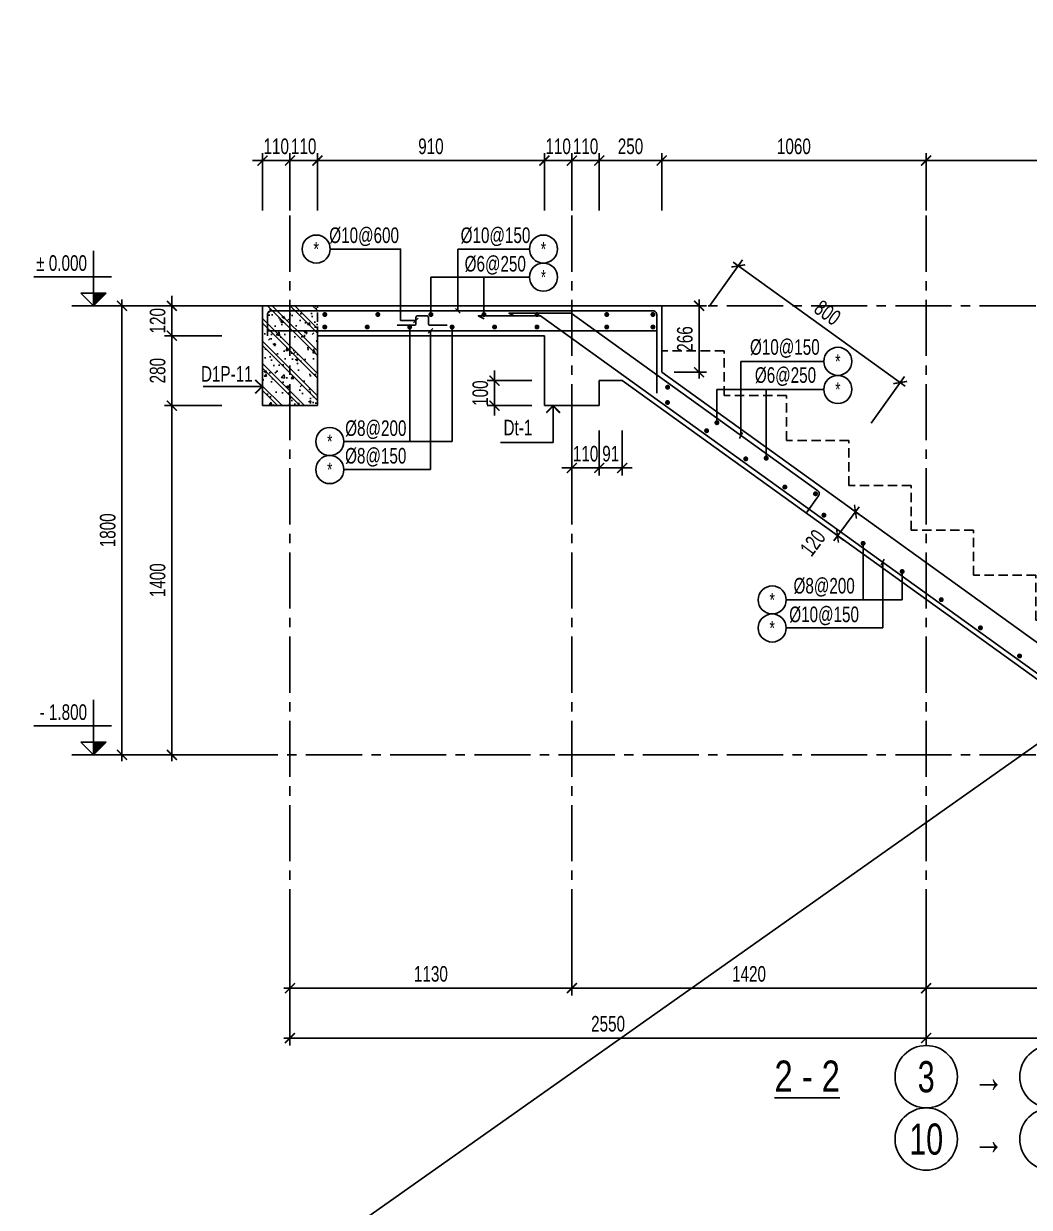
# Model space of a CAD drawing. Header units: millimetres. Extents: x -77370 to 109412, y -14880 to 214694.
# Drawn here: x 12316 to 20378, y 195716 to 205205 of the extents above; entities that cross this region are included whole.
import ezdxf
from ezdxf.enums import TextEntityAlignment as Align

# ---------------------------------------------------------------- set-up
doc = ezdxf.new("R2010")
doc.units = ezdxf.units.MM
doc.header["$LTSCALE"] = 300
doc.header["$MEASUREMENT"] = 0
doc.header["$PDMODE"] = 66
doc.linetypes.add('CENTER2', pattern=[1.125, 0.75, -0.125, 0.125, -0.125])
doc.linetypes.add('HIDDEN', pattern=[0.375, 0.25, -0.125])
doc.layers.get('0').update_dxf_attribs({"linetype": 'CONTINUOUS'})
doc.layers.get('DEFPOINTS').update_dxf_attribs({"linetype": 'CONTINUOUS'})
for name, color, linetype in [('CDC.01.AXIS', 160, 'CENTER2'), ('CDC.02.DIM', 1, 'CONTINUOUS'), ('CDC.03.BORDER', 3, 'CONTINUOUS'), ('CDC.06.TEXT', 2, 'CONTINUOUS'), ('CDC.10.HATCH', 251, 'CONTINUOUS'), ('CDC.11.NOTE', 8, 'CONTINUOUS'), ('CDC.14.STEELNUM', 2, 'CONTINUOUS'), ('KCS_HIDDEN', 8, 'HIDDEN'), ('KCS_SNODE', 6, 'CONTINUOUS'), ('KCS_STEEL', 4, 'CONTINUOUS'), ('KCS_TEXT_B', 2, 'CONTINUOUS')]:
    doc.layers.add(name, color=color, linetype=linetype)
doc.layers.add('KCS_Plotter', color=11, linetype='CONTINUOUS', plot=False)
doc.styles.add('KCS_BIGTEXT', font='arial.ttf', dxfattribs={"width": 0.7})
doc.styles.add('KCS_SMTEXT', font='arial.ttf', dxfattribs={"width": 0.7})
doc.dimstyles.new('KCS_DIM50 scale 2', dxfattribs={"dimscale": 50, "dimtxt": 2.5, "dimasz": 1.6, "dimexe": 1.2, "dimexo": 0, "dimgap": 1, "dimtad": 1, "dimdec": 0, "dimlfac": 0.5, "dimzin": 0, "dimdsep": 46, "dimtxsty": 'KCS_SMTEXT', "dimblk": 'ARCHTICK', "dimcen": 0, "dimdle": 1, "dimclrd": 256, "dimclre": 256, "dimclrt": 2, "dimadec": 0, "dimazin": 0, "dimtfac": 1, "dimtdec": 0, "dimtix": 1, "dimtmove": 2, "dimatfit": 3, "dimfxl": 1, "dimtolj": 1, "dimtzin": 0, "dimarcsym": 0})

# ---------------------------------------------------------------- blocks, each defined once
blk = doc.blocks.new('_ArchTick')
at = {"color": 0, "linetype": 'ByBlock', "const_width": 0.15}
blk.add_lwpolyline([(-0.5, -0.5), (0.5, 0.5)], dxfattribs=at)
blk = doc.blocks.new('*D1201')
at = {"layer": 'CDC.02.DIM', "lineweight": -2, "transparency": 16777216}
for p, q in [((14670.3, 203707.8), (14670.3, 204167.8)), ((16490.3, 203707.8), (16490.3, 204167.8)), ((14620.3, 204107.8), (16540.3, 204107.8))]:
    blk.add_line(p, q, dxfattribs=at)
at = {"layer": 'DEFPOINTS', "color": 0, "transparency": 16777216}
for p in [(16490.3, 204107.8), (14670.3, 203707.8), (16490.3, 203707.8)]:
    blk.add_point(p, dxfattribs=at)
at = {"layer": 'CDC.02.DIM', "lineweight": -2, "transparency": 16777216, "xscale": 80, "yscale": 80, "zscale": 80, "rotation": 180}
blk.add_blockref('_ArchTick', (14670.3, 204107.8), dxfattribs=at)
at = {"layer": 'CDC.02.DIM', "lineweight": -2, "transparency": 16777216, "xscale": 80, "yscale": 80, "zscale": 80}
blk.add_blockref('_ArchTick', (16490.3, 204107.8), dxfattribs=at)
at = {"layer": 'CDC.02.DIM', "color": 2, "transparency": 16777216, "insert": (15580.3, 204221.6), "char_height": 125, "attachment_point": 5, "style": 'KCS_SMTEXT'}
blk.add_mtext('\\A1;910', dxfattribs=at)
blk = doc.blocks.new('*D1202')
at = {"layer": 'CDC.02.DIM', "lineweight": -2, "transparency": 16777216}
for p, q in [((17810.1, 202938.6), (18078.8, 203311.9)), ((18003.2, 203292.4), (19382.8, 202299.1)), ((19108.5, 202003.7), (19377.3, 202377))]:
    blk.add_line(p, q, dxfattribs=at)
at = {"layer": 'DEFPOINTS', "color": 0, "transparency": 16777216}
for p in [(17810.1, 202938.6), (19342.2, 202328.3), (19108.5, 202003.7)]:
    blk.add_point(p, dxfattribs=at)
at = {"layer": 'CDC.02.DIM', "lineweight": -2, "transparency": 16777216, "xscale": 80, "yscale": 80, "zscale": 80}
for p, rotation in [((18043.8, 203263.2), 144.246112745563), ((19342.2, 202328.3), 324.246112745563)]:
    blk.add_blockref('_ArchTick', p, dxfattribs=dict(at, rotation=rotation))
at = {"layer": 'CDC.02.DIM', "color": 2, "transparency": 16777216, "insert": (18759.5, 202888.1), "char_height": 125, "attachment_point": 5, "rotation": 324.24611, "style": 'KCS_SMTEXT'}
blk.add_mtext('\\A1;800', dxfattribs=at)
blk = doc.blocks.new('*D1204')
at = {"layer": 'CDC.02.DIM', "lineweight": -2, "transparency": 16777216}
for p, q in [((19013.6, 201332.6), (18809.6, 201060.6)), ((18923.9, 201337.3), (19031.6, 201256.6)), ((18779.9, 201145.4), (18887.6, 201064.6))]:
    blk.add_line(p, q, dxfattribs=at)
at = {"layer": 'DEFPOINTS', "color": 0, "transparency": 16777216}
for p in [(18923.9, 201337.3), (18779.9, 201145.4), (18839.6, 201100.6)]:
    blk.add_point(p, dxfattribs=at)
at = {"layer": 'CDC.02.DIM', "lineweight": -2, "transparency": 16777216, "xscale": 80, "yscale": 80, "zscale": 80}
for p, rotation in [((18983.6, 201292.6), 53.13010235420034), ((18839.6, 201100.6), 233.1301023542003)]:
    blk.add_blockref('_ArchTick', p, dxfattribs=dict(at, rotation=rotation))
at = {"layer": 'CDC.02.DIM', "color": 2, "transparency": 16777216, "insert": (18642.4, 201043), "char_height": 125, "attachment_point": 5, "rotation": 53.1301, "style": 'KCS_SMTEXT'}
blk.add_mtext('\\A1;120', dxfattribs=at)
blk = doc.blocks.new('*D1205')
at = {"layer": 'CDC.02.DIM', "lineweight": -2, "transparency": 16777216}
for p, q in [((13903.5, 202143.6), (13443.5, 202143.6)), ((13503.5, 202193.6), (13503.5, 199293.6)), ((13903.5, 199343.6), (13443.5, 199343.6))]:
    blk.add_line(p, q, dxfattribs=at)
at = {"layer": 'DEFPOINTS', "color": 0, "transparency": 16777216}
for p in [(13903.5, 202143.6), (13503.5, 199343.6), (13903.5, 199343.6)]:
    blk.add_point(p, dxfattribs=at)
at = {"layer": 'CDC.02.DIM', "lineweight": -2, "transparency": 16777216, "xscale": 80, "yscale": 80, "zscale": 80}
for p, rotation in [((13503.5, 202143.6), 90), ((13503.5, 199343.6), 270)]:
    blk.add_blockref('_ArchTick', p, dxfattribs=dict(at, rotation=rotation))
at = {"layer": 'CDC.02.DIM', "color": 2, "transparency": 16777216, "insert": (13389.7, 200743.6), "char_height": 125, "attachment_point": 5, "rotation": 90, "style": 'KCS_SMTEXT'}
blk.add_mtext('\\A1;1400', dxfattribs=at)
blk = doc.blocks.new('*D1206')
at = {"layer": 'CDC.02.DIM', "lineweight": -2, "transparency": 16777216}
for p, q in [((13103.5, 202993.6), (13103.5, 199293.6)), ((13903.5, 202943.6), (13043.5, 202943.6)), ((13903.5, 199343.6), (13043.5, 199343.6))]:
    blk.add_line(p, q, dxfattribs=at)
at = {"layer": 'DEFPOINTS', "color": 0, "transparency": 16777216}
for p in [(13903.5, 202943.6), (13103.5, 199343.6), (13903.5, 199343.6)]:
    blk.add_point(p, dxfattribs=at)
at = {"layer": 'CDC.02.DIM', "lineweight": -2, "transparency": 16777216, "xscale": 80, "yscale": 80, "zscale": 80}
for p, rotation in [((13103.5, 202943.6), 90), ((13103.5, 199343.6), 270)]:
    blk.add_blockref('_ArchTick', p, dxfattribs=dict(at, rotation=rotation))
at = {"layer": 'CDC.02.DIM', "color": 2, "transparency": 16777216, "insert": (12989.7, 201143.6), "char_height": 125, "attachment_point": 5, "rotation": 90, "style": 'KCS_SMTEXT'}
blk.add_mtext('\\A1;1800', dxfattribs=at)
blk = doc.blocks.new('*D1207')
at = {"layer": 'CDC.02.DIM', "lineweight": -2, "transparency": 16777216}
for p, q in [((13503.5, 202943.6), (13503.5, 203023.6)), ((13903.5, 202943.6), (13443.5, 202943.6)), ((13503.5, 202943.6), (13503.5, 202703.6)), ((13903.5, 202703.6), (13443.5, 202703.6)), ((13503.5, 202703.6), (13503.5, 202623.6))]:
    blk.add_line(p, q, dxfattribs=at)
at = {"layer": 'DEFPOINTS', "color": 0, "transparency": 16777216}
for p in [(13903.5, 202943.6), (13503.5, 202703.6), (13903.5, 202703.6)]:
    blk.add_point(p, dxfattribs=at)
at = {"layer": 'CDC.02.DIM', "lineweight": -2, "transparency": 16777216, "xscale": 80, "yscale": 80, "zscale": 80}
for p, rotation in [((13503.5, 202943.6), 270), ((13503.5, 202703.6), 90)]:
    blk.add_blockref('_ArchTick', p, dxfattribs=dict(at, rotation=rotation))
at = {"layer": 'CDC.02.DIM', "color": 2, "transparency": 16777216, "insert": (13389.7, 202823.6), "char_height": 125, "attachment_point": 5, "rotation": 90, "style": 'KCS_SMTEXT'}
blk.add_mtext('\\A1;120', dxfattribs=at)
blk = doc.blocks.new('*D1208')
at = {"layer": 'CDC.02.DIM', "lineweight": -2, "transparency": 16777216}
for p, q in [((13903.5, 202703.6), (13443.5, 202703.6)), ((13503.5, 202753.6), (13503.5, 202093.6)), ((13903.5, 202143.6), (13443.5, 202143.6))]:
    blk.add_line(p, q, dxfattribs=at)
at = {"layer": 'DEFPOINTS', "color": 0, "transparency": 16777216}
for p in [(13903.5, 202703.6), (13503.5, 202143.6), (13903.5, 202143.6)]:
    blk.add_point(p, dxfattribs=at)
at = {"layer": 'CDC.02.DIM', "lineweight": -2, "transparency": 16777216, "xscale": 80, "yscale": 80, "zscale": 80}
for p, rotation in [((13503.5, 202703.6), 90), ((13503.5, 202143.6), 270)]:
    blk.add_blockref('_ArchTick', p, dxfattribs=dict(at, rotation=rotation))
at = {"layer": 'CDC.02.DIM', "color": 2, "transparency": 16777216, "insert": (13389.7, 202423.6), "char_height": 125, "attachment_point": 5, "rotation": 90, "style": 'KCS_SMTEXT'}
blk.add_mtext('\\A1;280', dxfattribs=at)
blk = doc.blocks.new('*D1188')
at = {"layer": 'CDC.02.DIM', "lineweight": -2, "transparency": 16777216}
for p, q in [((19550.3, 197873.2), (19550.3, 197413.2)), ((22150.3, 197873.2), (22150.3, 197413.2)), ((19500.3, 197473.2), (22200.3, 197473.2))]:
    blk.add_line(p, q, dxfattribs=at)
at = {"layer": 'DEFPOINTS', "color": 0, "transparency": 16777216}
for p in [(19550.3, 197873.2), (22150.3, 197873.2), (22150.3, 197473.2)]:
    blk.add_point(p, dxfattribs=at)
at = {"layer": 'CDC.02.DIM', "lineweight": -2, "transparency": 16777216, "xscale": 80, "yscale": 80, "zscale": 80, "rotation": 180}
blk.add_blockref('_ArchTick', (19550.3, 197473.2), dxfattribs=at)
at = {"layer": 'CDC.02.DIM', "lineweight": -2, "transparency": 16777216, "xscale": 80, "yscale": 80, "zscale": 80}
blk.add_blockref('_ArchTick', (22150.3, 197473.2), dxfattribs=at)
at = {"layer": 'CDC.02.DIM', "color": 2, "transparency": 16777216, "insert": (20850.3, 197587.1), "char_height": 125, "attachment_point": 5, "style": 'KCS_SMTEXT'}
blk.add_mtext('\\A1;1300', dxfattribs=at)
blk = doc.blocks.new('*D1189')
at = {"layer": 'CDC.02.DIM', "lineweight": -2, "transparency": 16777216}
for p, q in [((14450.3, 197873.2), (14450.3, 197013.2)), ((19550.8, 197873.2), (19550.8, 197013.2)), ((14400.3, 197073.2), (19600.8, 197073.2))]:
    blk.add_line(p, q, dxfattribs=at)
at = {"layer": 'DEFPOINTS', "color": 0, "transparency": 16777216}
for p in [(14450.3, 197873.2), (19550.8, 197873.2), (19550.8, 197073.2)]:
    blk.add_point(p, dxfattribs=at)
at = {"layer": 'CDC.02.DIM', "lineweight": -2, "transparency": 16777216, "xscale": 80, "yscale": 80, "zscale": 80, "rotation": 180}
blk.add_blockref('_ArchTick', (14450.3, 197073.2), dxfattribs=at)
at = {"layer": 'CDC.02.DIM', "lineweight": -2, "transparency": 16777216, "xscale": 80, "yscale": 80, "zscale": 80}
blk.add_blockref('_ArchTick', (19550.8, 197073.2), dxfattribs=at)
at = {"layer": 'CDC.02.DIM', "color": 2, "transparency": 16777216, "insert": (17000.5, 197187.1), "char_height": 125, "attachment_point": 5, "style": 'KCS_SMTEXT'}
blk.add_mtext('\\A1;2550', dxfattribs=at)
blk = doc.blocks.new('*D1190')
at = {"layer": 'CDC.02.DIM', "lineweight": -2, "transparency": 16777216}
for p, q in [((16710.3, 197873.2), (16710.3, 197413.2)), ((19550.3, 197873.2), (19550.3, 197413.2)), ((16660.3, 197473.2), (19600.3, 197473.2))]:
    blk.add_line(p, q, dxfattribs=at)
at = {"layer": 'DEFPOINTS', "color": 0, "transparency": 16777216}
for p in [(16710.3, 197873.2), (19550.3, 197873.2), (19550.3, 197473.2)]:
    blk.add_point(p, dxfattribs=at)
at = {"layer": 'CDC.02.DIM', "lineweight": -2, "transparency": 16777216, "xscale": 80, "yscale": 80, "zscale": 80, "rotation": 180}
blk.add_blockref('_ArchTick', (16710.3, 197473.2), dxfattribs=at)
at = {"layer": 'CDC.02.DIM', "lineweight": -2, "transparency": 16777216, "xscale": 80, "yscale": 80, "zscale": 80}
blk.add_blockref('_ArchTick', (19550.3, 197473.2), dxfattribs=at)
at = {"layer": 'CDC.02.DIM', "color": 2, "transparency": 16777216, "insert": (18130.3, 197587.1), "char_height": 125, "attachment_point": 5, "style": 'KCS_SMTEXT'}
blk.add_mtext('\\A1;1420', dxfattribs=at)
blk = doc.blocks.new('*D1191')
at = {"layer": 'CDC.02.DIM', "lineweight": -2, "transparency": 16777216}
for p, q in [((19550.8, 197873.2), (19550.8, 197013.2)), ((24550.3, 197873.2), (24550.3, 197013.2)), ((19500.8, 197073.2), (24600.3, 197073.2))]:
    blk.add_line(p, q, dxfattribs=at)
at = {"layer": 'DEFPOINTS', "color": 0, "transparency": 16777216}
for p in [(19550.8, 197873.2), (24550.3, 197873.2), (24550.3, 197073.2)]:
    blk.add_point(p, dxfattribs=at)
at = {"layer": 'CDC.02.DIM', "lineweight": -2, "transparency": 16777216, "xscale": 80, "yscale": 80, "zscale": 80, "rotation": 180}
blk.add_blockref('_ArchTick', (19550.8, 197073.2), dxfattribs=at)
at = {"layer": 'CDC.02.DIM', "lineweight": -2, "transparency": 16777216, "xscale": 80, "yscale": 80, "zscale": 80}
blk.add_blockref('_ArchTick', (24550.3, 197073.2), dxfattribs=at)
at = {"layer": 'CDC.02.DIM', "color": 2, "transparency": 16777216, "insert": (22050.5, 197187.1), "char_height": 125, "attachment_point": 5, "style": 'KCS_SMTEXT'}
blk.add_mtext('\\A1;2500', dxfattribs=at)
blk = doc.blocks.new('*D1192')
at = {"layer": 'CDC.02.DIM', "lineweight": -2, "transparency": 16777216}
for p, q in [((16930.3, 203707.8), (16930.3, 204167.8)), ((17430.3, 203707.8), (17430.3, 204167.8)), ((16880.3, 204107.8), (17480.3, 204107.8))]:
    blk.add_line(p, q, dxfattribs=at)
at = {"layer": 'DEFPOINTS', "color": 0, "transparency": 16777216}
for p in [(17430.3, 204107.8), (16930.3, 203707.8), (17430.3, 203707.8)]:
    blk.add_point(p, dxfattribs=at)
at = {"layer": 'CDC.02.DIM', "lineweight": -2, "transparency": 16777216, "xscale": 80, "yscale": 80, "zscale": 80, "rotation": 180}
blk.add_blockref('_ArchTick', (16930.3, 204107.8), dxfattribs=at)
at = {"layer": 'CDC.02.DIM', "lineweight": -2, "transparency": 16777216, "xscale": 80, "yscale": 80, "zscale": 80}
blk.add_blockref('_ArchTick', (17430.3, 204107.8), dxfattribs=at)
at = {"layer": 'CDC.02.DIM', "color": 2, "transparency": 16777216, "insert": (17180.3, 204221.6), "char_height": 125, "attachment_point": 5, "style": 'KCS_SMTEXT'}
blk.add_mtext('\\A1;250', dxfattribs=at)
blk = doc.blocks.new('*D1195')
at = {"layer": 'CDC.02.DIM', "lineweight": -2, "transparency": 16777216}
for p, q in [((14450.3, 197873.2), (14450.3, 197413.2)), ((16710.3, 197873.2), (16710.3, 197413.2)), ((14400.3, 197473.2), (16760.3, 197473.2))]:
    blk.add_line(p, q, dxfattribs=at)
at = {"layer": 'DEFPOINTS', "color": 0, "transparency": 16777216}
for p in [(14450.3, 197873.2), (16710.3, 197873.2), (16710.3, 197473.2)]:
    blk.add_point(p, dxfattribs=at)
at = {"layer": 'CDC.02.DIM', "lineweight": -2, "transparency": 16777216, "xscale": 80, "yscale": 80, "zscale": 80, "rotation": 180}
blk.add_blockref('_ArchTick', (14450.3, 197473.2), dxfattribs=at)
at = {"layer": 'CDC.02.DIM', "lineweight": -2, "transparency": 16777216, "xscale": 80, "yscale": 80, "zscale": 80}
blk.add_blockref('_ArchTick', (16710.3, 197473.2), dxfattribs=at)
at = {"layer": 'CDC.02.DIM', "color": 2, "transparency": 16777216, "insert": (15580.3, 197587.1), "char_height": 125, "attachment_point": 5, "style": 'KCS_SMTEXT'}
blk.add_mtext('\\A1;1130', dxfattribs=at)
blk = doc.blocks.new('*D962')
at = {"layer": 'CDC.02.DIM', "lineweight": -2, "transparency": 16777216}
for p, q in [((17430.3, 203707.8), (17430.3, 204167.8)), ((19550.3, 203707.8), (19550.3, 204167.8)), ((17380.3, 204107.8), (19600.3, 204107.8))]:
    blk.add_line(p, q, dxfattribs=at)
at = {"layer": 'DEFPOINTS', "color": 0, "transparency": 16777216}
for p in [(19550.3, 204107.8), (17430.3, 203707.8), (19550.3, 203707.8)]:
    blk.add_point(p, dxfattribs=at)
at = {"layer": 'CDC.02.DIM', "lineweight": -2, "transparency": 16777216, "xscale": 80, "yscale": 80, "zscale": 80, "rotation": 180}
blk.add_blockref('_ArchTick', (17430.3, 204107.8), dxfattribs=at)
at = {"layer": 'CDC.02.DIM', "lineweight": -2, "transparency": 16777216, "xscale": 80, "yscale": 80, "zscale": 80}
blk.add_blockref('_ArchTick', (19550.3, 204107.8), dxfattribs=at)
at = {"layer": 'CDC.02.DIM', "color": 2, "transparency": 16777216, "insert": (18490.3, 204221.6), "char_height": 125, "attachment_point": 5, "style": 'KCS_SMTEXT'}
blk.add_mtext('\\A1;1060', dxfattribs=at)
blk = doc.blocks.new('*D963')
at = {"layer": 'CDC.02.DIM', "lineweight": -2, "transparency": 16777216}
for p, q in [((19550.3, 203851.1), (19550.3, 204167.8)), ((22150.3, 203694.5), (22150.3, 204167.8)), ((19500.3, 204107.8), (22200.3, 204107.8))]:
    blk.add_line(p, q, dxfattribs=at)
at = {"layer": 'DEFPOINTS', "color": 0, "transparency": 16777216}
for p in [(22150.3, 204107.8), (19550.3, 203851.1), (22150.3, 203694.5)]:
    blk.add_point(p, dxfattribs=at)
at = {"layer": 'CDC.02.DIM', "lineweight": -2, "transparency": 16777216, "xscale": 80, "yscale": 80, "zscale": 80, "rotation": 180}
blk.add_blockref('_ArchTick', (19550.3, 204107.8), dxfattribs=at)
at = {"layer": 'CDC.02.DIM', "lineweight": -2, "transparency": 16777216, "xscale": 80, "yscale": 80, "zscale": 80}
blk.add_blockref('_ArchTick', (22150.3, 204107.8), dxfattribs=at)
at = {"layer": 'CDC.02.DIM', "color": 2, "transparency": 16777216, "insert": (20850.3, 204221.6), "char_height": 125, "attachment_point": 5, "style": 'KCS_SMTEXT'}
blk.add_mtext('\\A1;1300', dxfattribs=at)
blk = doc.blocks.new('*D964')
at = {"layer": 'CDC.02.DIM', "lineweight": -2, "transparency": 16777216}
for p, q in [((14230.3, 203707.8), (14230.3, 204167.8)), ((14450.3, 203707.8), (14450.3, 204167.8)), ((14230.3, 204107.8), (14150.3, 204107.8)), ((14450.3, 204107.8), (14230.3, 204107.8)), ((14450.3, 204107.8), (14530.3, 204107.8))]:
    blk.add_line(p, q, dxfattribs=at)
at = {"layer": 'DEFPOINTS', "color": 0, "transparency": 16777216}
for p in [(14230.3, 204107.8), (14230.3, 203707.8), (14450.3, 203707.8)]:
    blk.add_point(p, dxfattribs=at)
at = {"layer": 'CDC.02.DIM', "lineweight": -2, "transparency": 16777216, "xscale": 80, "yscale": 80, "zscale": 80}
blk.add_blockref('_ArchTick', (14230.3, 204107.8), dxfattribs=at)
at = {"layer": 'CDC.02.DIM', "lineweight": -2, "transparency": 16777216, "xscale": 80, "yscale": 80, "zscale": 80, "rotation": 180}
blk.add_blockref('_ArchTick', (14450.3, 204107.8), dxfattribs=at)
at = {"layer": 'CDC.02.DIM', "color": 2, "transparency": 16777216, "insert": (14340.3, 204221.6), "char_height": 125, "attachment_point": 5, "style": 'KCS_SMTEXT'}
blk.add_mtext('\\A1;110', dxfattribs=at)
blk = doc.blocks.new('*D967')
at = {"layer": 'CDC.02.DIM', "lineweight": -2, "transparency": 16777216}
for p, q in [((16710.3, 201943.6), (16710.3, 201583.6)), ((16930.3, 201943.6), (16930.3, 201583.6)), ((16710.3, 201643.6), (16630.3, 201643.6)), ((16710.3, 201643.6), (16930.3, 201643.6)), ((16930.3, 201643.6), (17010.3, 201643.6))]:
    blk.add_line(p, q, dxfattribs=at)
at = {"layer": 'DEFPOINTS', "color": 0, "transparency": 16777216}
for p in [(16710.3, 201943.6), (16930.3, 201943.6), (16930.3, 201643.6)]:
    blk.add_point(p, dxfattribs=at)
at = {"layer": 'CDC.02.DIM', "lineweight": -2, "transparency": 16777216, "xscale": 80, "yscale": 80, "zscale": 80}
blk.add_blockref('_ArchTick', (16710.3, 201643.6), dxfattribs=at)
at = {"layer": 'CDC.02.DIM', "lineweight": -2, "transparency": 16777216, "xscale": 80, "yscale": 80, "zscale": 80, "rotation": 180}
blk.add_blockref('_ArchTick', (16930.3, 201643.6), dxfattribs=at)
at = {"layer": 'CDC.02.DIM', "color": 2, "transparency": 16777216, "insert": (16820.3, 201757.4), "char_height": 125, "attachment_point": 5, "style": 'KCS_SMTEXT'}
blk.add_mtext('\\A1;110', dxfattribs=at)
blk = doc.blocks.new('*D968')
at = {"layer": 'CDC.02.DIM', "lineweight": -2, "transparency": 16777216}
for p, q in [((16930.3, 201943.6), (16930.3, 201583.6)), ((17113.2, 201943.6), (17113.2, 201583.6)), ((16930.3, 201643.6), (16850.3, 201643.6)), ((17113.2, 201643.6), (16930.3, 201643.6)), ((17113.2, 201643.6), (17193.2, 201643.6))]:
    blk.add_line(p, q, dxfattribs=at)
at = {"layer": 'DEFPOINTS', "color": 0, "transparency": 16777216}
for p in [(16930.3, 201943.6), (17113.2, 201943.6), (16930.3, 201643.6)]:
    blk.add_point(p, dxfattribs=at)
at = {"layer": 'CDC.02.DIM', "lineweight": -2, "transparency": 16777216, "xscale": 80, "yscale": 80, "zscale": 80}
blk.add_blockref('_ArchTick', (16930.3, 201643.6), dxfattribs=at)
at = {"layer": 'CDC.02.DIM', "lineweight": -2, "transparency": 16777216, "xscale": 80, "yscale": 80, "zscale": 80, "rotation": 180}
blk.add_blockref('_ArchTick', (17113.2, 201643.6), dxfattribs=at)
at = {"layer": 'CDC.02.DIM', "color": 2, "transparency": 16777216, "insert": (17021.8, 201757.4), "char_height": 125, "attachment_point": 5, "style": 'KCS_SMTEXT'}
blk.add_mtext('\\A1;91', dxfattribs=at)
blk = doc.blocks.new('*D969')
at = {"layer": 'CDC.02.DIM', "lineweight": -2, "transparency": 16777216}
for p, q in [((16090.3, 202343.6), (16090.3, 202423.6)), ((16390.3, 202343.6), (16030.3, 202343.6)), ((16090.3, 202143.6), (16090.3, 202343.6)), ((16390.3, 202143.6), (16030.3, 202143.6)), ((16090.3, 202143.6), (16090.3, 202063.6))]:
    blk.add_line(p, q, dxfattribs=at)
at = {"layer": 'DEFPOINTS', "color": 0, "transparency": 16777216}
for p in [(16090.3, 202343.6), (16390.3, 202343.6), (16390.3, 202143.6)]:
    blk.add_point(p, dxfattribs=at)
at = {"layer": 'CDC.02.DIM', "lineweight": -2, "transparency": 16777216, "xscale": 80, "yscale": 80, "zscale": 80}
for p, rotation in [((16090.3, 202343.6), 270), ((16090.3, 202143.6), 90)]:
    blk.add_blockref('_ArchTick', p, dxfattribs=dict(at, rotation=rotation))
at = {"layer": 'CDC.02.DIM', "color": 2, "transparency": 16777216, "insert": (15976.4, 202243.6), "char_height": 125, "attachment_point": 5, "rotation": 90, "style": 'KCS_SMTEXT'}
blk.add_mtext('\\A1;100', dxfattribs=at)
blk = doc.blocks.new('*D970')
at = {"layer": 'CDC.02.DIM', "lineweight": -2, "transparency": 16777216}
for p, q in [((17730.3, 202993.6), (17730.3, 202361.1)), ((17530.3, 202943.6), (17790.3, 202943.6)), ((17530.3, 202411.1), (17790.3, 202411.1))]:
    blk.add_line(p, q, dxfattribs=at)
at = {"layer": 'DEFPOINTS', "color": 0, "transparency": 16777216}
for p in [(17530.3, 202943.6), (17530.3, 202411.1), (17730.3, 202411.1)]:
    blk.add_point(p, dxfattribs=at)
at = {"layer": 'CDC.02.DIM', "lineweight": -2, "transparency": 16777216, "xscale": 80, "yscale": 80, "zscale": 80}
for p, rotation in [((17730.3, 202943.6), 90), ((17730.3, 202411.1), 270)]:
    blk.add_blockref('_ArchTick', p, dxfattribs=dict(at, rotation=rotation))
at = {"layer": 'CDC.02.DIM', "color": 2, "transparency": 16777216, "insert": (17616.4, 202677.4), "char_height": 125, "attachment_point": 5, "rotation": 90, "style": 'KCS_SMTEXT'}
blk.add_mtext('\\A1;266', dxfattribs=at)
blk = doc.blocks.new('*D1088')
at = {"layer": 'CDC.02.DIM', "lineweight": -2, "transparency": 16777216}
for p, q in [((14450.3, 203707.8), (14450.3, 204167.8)), ((14670.3, 203707.8), (14670.3, 204167.8)), ((14450.3, 204107.8), (14370.3, 204107.8)), ((14450.3, 204107.8), (14670.3, 204107.8)), ((14670.3, 204107.8), (14750.3, 204107.8))]:
    blk.add_line(p, q, dxfattribs=at)
at = {"layer": 'DEFPOINTS', "color": 0, "transparency": 16777216}
for p in [(14670.3, 204107.8), (14450.3, 203707.8), (14670.3, 203707.8)]:
    blk.add_point(p, dxfattribs=at)
at = {"layer": 'CDC.02.DIM', "lineweight": -2, "transparency": 16777216, "xscale": 80, "yscale": 80, "zscale": 80}
blk.add_blockref('_ArchTick', (14450.3, 204107.8), dxfattribs=at)
at = {"layer": 'CDC.02.DIM', "lineweight": -2, "transparency": 16777216, "xscale": 80, "yscale": 80, "zscale": 80, "rotation": 180}
blk.add_blockref('_ArchTick', (14670.3, 204107.8), dxfattribs=at)
at = {"layer": 'CDC.02.DIM', "color": 2, "transparency": 16777216, "insert": (14560.3, 204221.6), "char_height": 125, "attachment_point": 5, "style": 'KCS_SMTEXT'}
blk.add_mtext('\\A1;110', dxfattribs=at)
blk = doc.blocks.new('*D1089')
at = {"layer": 'CDC.02.DIM', "lineweight": -2, "transparency": 16777216}
for p, q in [((16490.3, 203707.8), (16490.3, 204167.8)), ((16710.3, 203707.8), (16710.3, 204167.8)), ((16490.3, 204107.8), (16410.3, 204107.8)), ((16710.3, 204107.8), (16490.3, 204107.8)), ((16710.3, 204107.8), (16790.3, 204107.8))]:
    blk.add_line(p, q, dxfattribs=at)
at = {"layer": 'DEFPOINTS', "color": 0, "transparency": 16777216}
for p in [(16490.3, 204107.8), (16490.3, 203707.8), (16710.3, 203707.8)]:
    blk.add_point(p, dxfattribs=at)
at = {"layer": 'CDC.02.DIM', "lineweight": -2, "transparency": 16777216, "xscale": 80, "yscale": 80, "zscale": 80}
blk.add_blockref('_ArchTick', (16490.3, 204107.8), dxfattribs=at)
at = {"layer": 'CDC.02.DIM', "lineweight": -2, "transparency": 16777216, "xscale": 80, "yscale": 80, "zscale": 80, "rotation": 180}
blk.add_blockref('_ArchTick', (16710.3, 204107.8), dxfattribs=at)
at = {"layer": 'CDC.02.DIM', "color": 2, "transparency": 16777216, "insert": (16600.3, 204221.6), "char_height": 125, "attachment_point": 5, "style": 'KCS_SMTEXT'}
blk.add_mtext('\\A1;110', dxfattribs=at)
blk = doc.blocks.new('*D1090')
at = {"layer": 'CDC.02.DIM', "lineweight": -2, "transparency": 16777216}
for p, q in [((16710.3, 203707.8), (16710.3, 204167.8)), ((16930.3, 203707.8), (16930.3, 204167.8)), ((16710.3, 204107.8), (16630.3, 204107.8)), ((16710.3, 204107.8), (16930.3, 204107.8)), ((16930.3, 204107.8), (17010.3, 204107.8))]:
    blk.add_line(p, q, dxfattribs=at)
at = {"layer": 'DEFPOINTS', "color": 0, "transparency": 16777216}
for p in [(16930.3, 204107.8), (16710.3, 203707.8), (16930.3, 203707.8)]:
    blk.add_point(p, dxfattribs=at)
at = {"layer": 'CDC.02.DIM', "lineweight": -2, "transparency": 16777216, "xscale": 80, "yscale": 80, "zscale": 80}
blk.add_blockref('_ArchTick', (16710.3, 204107.8), dxfattribs=at)
at = {"layer": 'CDC.02.DIM', "lineweight": -2, "transparency": 16777216, "xscale": 80, "yscale": 80, "zscale": 80, "rotation": 180}
blk.add_blockref('_ArchTick', (16930.3, 204107.8), dxfattribs=at)
at = {"layer": 'CDC.02.DIM', "color": 2, "transparency": 16777216, "insert": (16820.3, 204221.6), "char_height": 125, "attachment_point": 5, "style": 'KCS_SMTEXT'}
blk.add_mtext('\\A1;110', dxfattribs=at)

msp = doc.modelspace()

# ---------------------------------------------------------------- hatches: boundary and pattern name
at = {"layer": 'CDC.10.HATCH'}
h = msp.add_hatch(dxfattribs=at)
h.set_pattern_fill('BETONG', color=256, scale=30, style=0, pattern_type=2)
h.set_pattern_definition([(50, (-2204426.3, 1614022.56), (215.178055, -18.82564), [22.5, -247.5]), (355, (-2204426.3, 1614022.56), (-41.6254, 225.65764), [18, -198]), (100.4514, (-2204408.37, 1614021), (173.552815, 206.831863), [19.122057, -210.342634]), (46.1842, (-2204426.3, 1614082.56), (320.172315, -49.655704), [33.75, -371.25]), (96.6356, (-2204399.62, 1614078.43), (280.39881, 292.23536), [28.683086, -315.5139]), (351.1842, (-2204426.3, 1614082.56), (280.398584, 292.23558), [27, -297]), (21, (-2204396.3, 1614067.56), (179.072116, -120.785667), [22.5, -247.5]), (226, (-2204396.3, 1614067.56), (201.564637, -109.661943), [18, -198]), (71.4514, (-2204381.38, 1614057.5), (252.066789, 96.759149), [19.122057, -210.342634]), (67.5, (-2204426.3, 1614022.56), (-46.774855, 88.3123386), [0, -195.6, 0, -201, 0, -198.75]), (4.5, (-2204426.3, 1614022.56), (85.005277, 114.0309566), [0, -114.6, 0, -191.1, 0, -75.75]), (327.5, (-2204493.2, 1614022.56), (160.1467309, -6.7664615), [0, -75, 0, -234, 0, -310.5]), (317.5, (-2204523.2, 1614022.56), (174.955851, 30.031495), [0, -97.5, 0, -155.4, 0, -220.5]), (315, (-2204426.3, 1614022.56), (90.1561146, 90.1561146), []), (315, (-2204426.3, 1614059.31), (90.1561146, 90.1561146), [])])
h.paths.add_polyline_path([(14230.3, 202943.6), (14230.3, 202143.6), (14670.3, 202143.6), (14670.3, 202703.6), (14670.3, 202943.6)])

# ---------------------------------------------------------------- linework, layer by layer
at = {"layer": 'CDC.01.AXIS', "ltscale": 2}
for p, q in [((14450.3, 197816.3), (14450.3, 203763.5)), ((16710.3, 197816.3), (16710.3, 203763.5)), ((19550.3, 197816.3), (19550.3, 203763.5)), ((13903.5, 202943.6), (25164.2, 202943.6)), ((13903.5, 199343.6), (25164.2, 199343.6))]:
    msp.add_line(p, q, dxfattribs=at)
at = {"layer": 'CDC.02.DIM'}
for p, q in [((12875.3, 202943.6), (12875.3, 203384.8)), ((12395.8, 203177.1), (13019.1, 203177.1)), ((12774.6, 203044.3), (12975.9, 203044.3)), ((12875.3, 202943.6), (12774.6, 203044.3)), ((12875.3, 202943.6), (12975.9, 203044.3)), ((12702, 202943.6), (13048.5, 202943.6)), ((12875.3, 199343.6), (12875.3, 199784.8)), ((12774.6, 199444.3), (12975.9, 199444.3)), ((12875.3, 199343.6), (12774.6, 199444.3)), ((12875.3, 199343.6), (12975.9, 199444.3)), ((12702, 199343.6), (13048.5, 199343.6))]:
    msp.add_line(p, q, dxfattribs=at)
at = {"layer": 'CDC.02.DIM', "linetype": 'ByBlock'}
msp.add_line((12395.8, 199577.1), (13019.1, 199577.1), dxfattribs=at)
at = {"layer": 'CDC.02.DIM'}
for centre in [(19550.8, 196763.2), (20550.8, 196763.2), (19550.8, 196263.2), (20550.8, 196263.2)]:
    msp.add_circle(centre, 250, dxfattribs=at)
for points in [[(12975.9, 203044.3), (12875.3, 202943.6), (12875.3, 203044.3)], [(12975.9, 199444.3), (12875.3, 199343.6), (12875.3, 199444.3)]]:
    msp.add_solid(points, dxfattribs=at)
at = {"layer": 'CDC.03.BORDER'}
for p, q in [((17430.3, 202943.6), (14230.3, 202943.6)), ((14230.3, 202143.6), (14230.3, 202943.6)), ((17430.3, 202943.6), (17430.3, 202411.1)), ((16490.3, 202703.6), (14670.3, 202703.6)), ((14670.3, 202143.6), (14670.3, 202703.6)), ((16490.3, 202143.6), (16490.3, 202703.6)), ((17430.3, 202411.1), (21690.7, 199343.6)), ((16930.3, 202143.6), (16930.3, 202343.6)), ((17113.2, 202343.6), (16930.3, 202343.6)), ((17113.2, 202343.6), (21929.5, 198875.9)), ((14670.3, 202143.6), (14230.3, 202143.6)), ((16930.3, 202143.6), (16490.3, 202143.6))]:
    msp.add_line(p, q, dxfattribs=at)
at = {"layer": 'CDC.11.NOTE'}
for p, q in [((16369.9, 203398.4), (15795.3, 203398.4)), ((15795.3, 203398.4), (15795.3, 202903.6)), ((15580.3, 203173.4), (16369.9, 203173.4)), ((15580.3, 202873.6), (15580.3, 203173.4)), ((16005.5, 202873.6), (16005.5, 203173.4)), ((15410.1, 201855.5), (15410.1, 202773.6)), ((15577.6, 201630.5), (15577.6, 202743.6)), ((15750.4, 201855.5), (15750.4, 202773.6)), ((18730, 202498.2), (18065.4, 202498.2)), ((18065.4, 201904.5), (18065.4, 202498.2)), ((17873, 202273.2), (18730, 202273.2)), ((17873, 202006.1), (17873, 202273.2)), ((18268.2, 202273.2), (18268.2, 201721.5)), ((15750.4, 201855.5), (14881.9, 201855.5)), ((14881.9, 201630.5), (15577.6, 201630.5)), ((19044.7, 200585.6), (19044.7, 201039.2)), ((19201.9, 200360.6), (19201.9, 200889)), ((19358.2, 200813.5), (19358.2, 200585.6)), ((19358.2, 200585.6), (18428.7, 200585.6)), ((18428.7, 200360.6), (19201.9, 200360.6))]:
    msp.add_line(p, q, dxfattribs=at)
at = {"layer": 'CDC.11.NOTE', "color": 3}
for p, q in [((15776.7, 202922.2), (15813.9, 202885)), ((15478.8, 202844.7), (15441.7, 202807.5)), ((15596.2, 202762.2), (15559.1, 202725)), ((18077.3, 201927.9), (18053.5, 201881.1)), ((19213.8, 200912.4), (19190, 200865.6))]:
    msp.add_line(p, q, dxfattribs=at)
at = {"layer": 'CDC.11.NOTE'}
for points in [[(15460.3, 202826.1), (15336.7, 202826.1), (15336.7, 203398.4), (14773.3, 203398.4)], [(14230.3, 202295.4), (14177.2, 202348.4), (14173.7, 202344.9), (14225.3, 202295.4), (14173.7, 202245.9), (14177.2, 202242.3), (14230.3, 202295.4), (13753.8, 202295.4)], [(16560.3, 202143.6), (16507.2, 202090.6), (16510.8, 202087), (16560.3, 202138.6), (16609.8, 202087), (16613.3, 202090.6), (16560.3, 202143.6), (16560.3, 201848.3), (16137, 201848.3)]]:
    msp.add_lwpolyline(points, dxfattribs=at)
at = {"layer": 'CDC.14.STEELNUM', "color": 8}
for centre in [(14660.8, 203398.4), (16482.4, 203398.4), (16482.4, 203173.4), (18842.5, 202498.2), (18842.5, 202273.2), (14769.4, 201855.5), (14769.4, 201630.5), (18316.2, 200585.6), (18316.2, 200360.6)]:
    msp.add_circle(centre, 112.5, dxfattribs=at)
at = {"layer": 'KCS_HIDDEN'}
msp.add_line((14670.3, 202703.6), (14670.3, 202943.6), dxfattribs=at)
msp.add_lwpolyline([(21930.3, 199343.6), (21930.3, 199703.6), (21430.3, 199703.6), (21430.3, 200063.6), (20930.3, 200063.6), (20930.3, 200423.6), (20430.3, 200423.6), (20430.3, 200783.6), (19930.3, 200783.6), (19930.3, 201143.6), (19430.3, 201143.6), (19430.3, 201503.6), (18930.3, 201503.6), (18930.3, 201863.6), (18430.3, 201863.6), (18430.3, 202223.6), (17930.3, 202223.6), (17930.3, 202583.6), (17430.3, 202583.6), (17430.3, 202943.6)], dxfattribs=at)
at = {"layer": 'KCS_Plotter'}
msp.add_line((0, 184994.5), (42050, 214694.5), dxfattribs=at)
at = {"layer": 'KCS_SNODE', "const_width": 20}
for points in [[(14739.6, 202875, 1), (14719.8, 202872.2, 1)], [(15145.1, 202875, -1), (15164.9, 202872.2, -1)], [(15570.4, 202875, -1), (15590.2, 202872.2, -1)], [(15995.6, 202875, -1), (16015.4, 202872.2, -1)], [(16420.9, 202875, -1), (16440.7, 202872.2, -1)], [(16999.6, 202875, 1), (16979.8, 202872.2, 1)], [(17370, 202875, 1), (17350.2, 202872.2, 1)], [(14739.6, 202775, 1), (14719.8, 202772.2, 1)], [(15079.8, 202775, 1), (15060, 202772.2, 1)], [(15420, 202775, 1), (15400.2, 202772.2, 1)], [(15760.3, 202775, 1), (15740.5, 202772.2, 1)], [(16100.5, 202775, 1), (16080.7, 202772.2, 1)], [(16420.9, 202775, -1), (16440.7, 202772.2, -1)], [(16999.6, 202775, 1), (16979.8, 202772.2, 1)], [(17370, 202775, 1), (17350.2, 202772.2, 1)], [(17487.6, 202292.1, 1), (17467.8, 202289.2, 1)], [(17486.8, 202169.4, 1), (17467, 202166.6, 1)], [(17882.9, 202007.5, 1), (17863.1, 202004.7, 1)], [(17800.4, 201943.7, 1), (17780.6, 201940.8, 1)], [(18278.1, 201722.9, 1), (18258.3, 201720.1, 1)], [(18113.9, 201717.9, 1), (18094.1, 201715.1, 1)], [(18427.5, 201492.2, 1), (18407.7, 201489.3, 1)], [(18673.4, 201438.4, 1), (18653.6, 201435.5, 1)], [(18741, 201266.4, 1), (18721.2, 201263.6, 1)], [(19054.6, 201040.6, 1), (19034.8, 201037.8, 1)], [(19368.1, 200814.9, 1), (19348.4, 200812, 1)], [(19681.7, 200589.1, 1), (19661.9, 200586.3, 1)], [(19995.3, 200363.4, 1), (19975.5, 200360.5, 1)], [(20308.8, 200137.6, 1), (20289, 200134.8, 1)]]:
    msp.add_lwpolyline(points, format="xyb", close=True, dxfattribs=at)
at = {"layer": 'KCS_STEEL', "color": 4}
for p in [(17390.3, 202743.6), (16890.3, 202743.6)]:
    msp.add_line(p, (14270.3, 202743.6), dxfattribs=at)
for points in [[(17390.3, 202242.5), (17390.3, 202873.6, 0.414214), (17360.3, 202903.6), (14300.3, 202903.6, 0.414214), (14270.3, 202873.6), (14270.3, 202703.6)], [(18588.5, 201281.4), (18687.8, 201419.4, 0.414214), (18681, 201461.3), (16705.5, 202883.6), (16205.5, 202883.6), (16253.5, 202860)]]:
    msp.add_lwpolyline(points, format="xyb", dxfattribs=at)
at = {"layer": 'KCS_STEEL'}
msp.add_lwpolyline([(15710.3, 202788.6), (15572.8, 202788.6, -0.414214), (15560.3, 202801.1), (15560.3, 202851.1, 0.414214), (15547.8, 202863.6), (15472.8, 202863.6, 0.414214), (15460.3, 202851.1), (15460.3, 202801.1, -0.414214), (15447.8, 202788.6), (15310.3, 202788.6)], format="xyb", dxfattribs=at)
at = {"layer": 'KCS_STEEL', "color": 4}
msp.add_lwpolyline([(22248.6, 198695.4), (16459.5, 202863.6), (15959.5, 202863.6), (16007.4, 202840)], dxfattribs=at)

# ---------------------------------------------------------------- texts
at = {"layer": 'CDC.02.DIM', "color": 2, "linetype": 'ByBlock', "style": 'KCS_SMTEXT', "width": 0.7}
for s, p in [('%%P 0.000', (12416.2, 203223.8)), ('- 1.800', (12443.4, 199623.8))]:
    msp.add_text(s, height=125, dxfattribs=at).set_placement(p)
at = {"layer": 'CDC.02.DIM', "color": 4, "style": 'KCS_SMTEXT', "width": 0.7}
for s, p in [('3', (19550.8, 196763.2)), ('→', (20050.8, 196763.2)), ('10', (19550.8, 196263.2)), ('→', (20050.8, 196263.2))]:
    msp.add_text(s, height=250, dxfattribs=at).set_placement(p, align=Align.MIDDLE)
at = {"layer": 'CDC.06.TEXT', "color": 2, "linetype": 'ByBlock', "style": 'KCS_SMTEXT', "width": 0.7}
for s, p in [('%%C10@600', (15044.9, 203500.2)), ('%%C10@150', (16098.2, 203500.2)), ('%%C6@250', (16096.2, 203271.5)), ('%%C10@150', (18417.6, 202604.2)), ('%%C6@250', (18422.8, 202379.2)), ('%%C8@200', (15138.7, 201953.5)), ('%%C8@150', (15138.1, 201732.3)), ('%%C8@200', (18732.8, 200690.2)), ('%%C10@150', (18732.4, 200460.7))]:
    msp.add_text(s, height=125, dxfattribs=at).set_placement(p, align=Align.MIDDLE)
at = {"layer": 'CDC.06.TEXT', "color": 4, "style": 'KCS_SMTEXT', "width": 0.75}
msp.add_text('%%U2 - 2', height=250, dxfattribs=at).set_placement((18596.7, 196769.7), align=Align.MIDDLE)
at = {"layer": 'CDC.14.STEELNUM'}
for style, width, p in [('KCS_BIGTEXT', 0.75, (14660.8, 203398.4)), ('KCS_SMTEXT', 0.7, (16482.4, 203398.4)), ('KCS_SMTEXT', 0.65, (16482.4, 203173.4)), ('KCS_SMTEXT', 0.7, (18842.5, 202498.2)), ('KCS_SMTEXT', 0.7, (18842.5, 202273.2)), ('KCS_SMTEXT', 0.7, (14769.4, 201855.5)), ('KCS_SMTEXT', 0.7, (14769.4, 201630.5)), ('KCS_SMTEXT', 0.7, (18316.2, 200585.6)), ('KCS_SMTEXT', 0.7, (18316.2, 200360.6))]:
    msp.add_text('*', height=112.5, dxfattribs=dict(at, style=style, width=width)).set_placement(p, align=Align.MIDDLE)
at = {"layer": 'KCS_TEXT_B', "color": 3, "linetype": 'ByBlock', "style": 'KCS_SMTEXT', "width": 0.7}
for s, p in [('D1P-11', (13944.2, 202397.6)), ('Dt-1', (16278, 201966.8))]:
    msp.add_text(s, height=125, dxfattribs=at).set_placement(p, align=Align.MIDDLE)

# ---------------------------------------------------------------- dimensions: what is measured, and where the dimension line sits
at = {"layer": 'CDC.02.DIM'}
for base, p1, p2, picture, middle in [((14230.3, 204107.8), (14450.3, 203707.8), (14230.3, 203707.8), '*D964', (14340.3, 204221.6)), ((16490.3, 204107.8), (16710.3, 203707.8), (16490.3, 203707.8), '*D1089', (16600.3, 204221.6)), ((16930.3, 201643.6), (17113.2, 201943.6), (16930.3, 201943.6), '*D968', (17021.8, 201757.4))]:
    dim = msp.add_linear_dim(base=base, p1=p1, p2=p2, dimstyle='KCS_DIM50 scale 2', dxfattribs=at)
    dim.commit()
    dim.dimension.update_dxf_attribs({"geometry": picture, "text_midpoint": middle})
for base, p1, p2, angle, picture, middle in [((14670.3, 204107.8), (14450.3, 203707.8), (14670.3, 203707.8), 180, '*D1088', (14560.3, 204221.6)), ((16490.3, 204107.8), (14670.3, 203707.8), (16490.3, 203707.8), 180, '*D1201', (15580.3, 204221.6)), ((16930.3, 204107.8), (16710.3, 203707.8), (16930.3, 203707.8), 180, '*D1090', (16820.3, 204221.6)), ((17430.3, 204107.8), (16930.3, 203707.8), (17430.3, 203707.8), 180, '*D1192', (17180.3, 204221.6)), ((19550.3, 204107.8), (17430.3, 203707.8), (19550.3, 203707.8), 180, '*D962', (18490.3, 204221.6)), ((22150.3, 204107.8), (19550.3, 203851.1), (22150.3, 203694.5), 180, '*D963', (20850.3, 204221.6)), ((13103.5, 199343.6), (13903.5, 202943.6), (13903.5, 199343.6), 90, '*D1206', (12989.7, 201143.6)), ((13503.5, 202703.6), (13903.5, 202943.6), (13903.5, 202703.6), 90, '*D1207', (13389.7, 202823.6)), ((17730.3, 202411.1), (17530.3, 202943.6), (17530.3, 202411.1), 90, '*D970', (17616.4, 202677.4)), ((13503.5, 202143.6), (13903.5, 202703.6), (13903.5, 202143.6), 90, '*D1208', (13389.7, 202423.6)), ((16090.3, 202343.6), (16390.3, 202143.6), (16390.3, 202343.6), 90, '*D969', (15976.4, 202243.6)), ((13503.5, 199343.6), (13903.5, 202143.6), (13903.5, 199343.6), 90, '*D1205', (13389.7, 200743.6)), ((16930.3, 201643.6), (16710.3, 201943.6), (16930.3, 201943.6), 180, '*D967', (16820.3, 201757.4)), ((19550.8, 197073.2), (14450.3, 197873.2), (19550.8, 197873.2), 180, '*D1189', (17000.5, 197187.1)), ((16710.3, 197473.2), (14450.3, 197873.2), (16710.3, 197873.2), 180, '*D1195', (15580.3, 197587.1)), ((19550.3, 197473.2), (16710.3, 197873.2), (19550.3, 197873.2), 180, '*D1190', (18130.3, 197587.1)), ((22150.3, 197473.2), (19550.3, 197873.2), (22150.3, 197873.2), 180, '*D1188', (20850.3, 197587.1)), ((24550.3, 197073.2), (19550.8, 197873.2), (24550.3, 197873.2), 180, '*D1191', (22050.5, 197187.1))]:
    dim = msp.add_linear_dim(base=base, p1=p1, p2=p2, angle=angle, dimstyle='KCS_DIM50 scale 2', dxfattribs=at)
    dim.commit()
    dim.dimension.update_dxf_attribs({"geometry": picture, "text_midpoint": middle})
dim = msp.add_aligned_dim(p1=(17810.1, 202938.6), p2=(19108.5, 202003.7), distance=400, dimstyle='KCS_DIM50 scale 2', dxfattribs=at)
dim.commit()
dim.dimension.update_dxf_attribs({"geometry": '*D1202', "text_midpoint": (18759.5, 202888.1)})
dim = msp.add_linear_dim(base=(18839.6, 201100.6), p1=(18923.9, 201337.3), p2=(18779.9, 201145.4), angle=233.1301, dimstyle='KCS_DIM50 scale 2', dxfattribs=at)
dim.commit()
dim.dimension.update_dxf_attribs({"geometry": '*D1204', "text_midpoint": (18642.4, 201043), "dimtype": 161})

doc.saveas('drawing.dxf')
